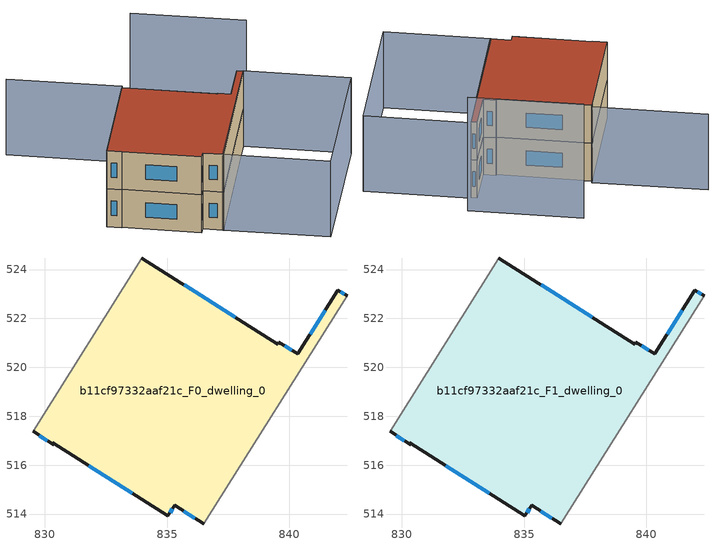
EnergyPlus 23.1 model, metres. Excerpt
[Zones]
b11cf97332aaf21c_F0_dwelling_0
 floor ground (EU_floor_Construction): 841.98,523.15 842.35,522.92 836.49,513.59 835.3,514.35 835.03,513.92 830.33,516.91 830.36,516.83 829.51,517.38 833.97,524.47 839.52,520.95 839.57,521.03 840.33,520.55 z0
 wall outside (EU_wall_Construction): 842.35,522.92 841.98,523.15 840.33,520.55 839.57,521.03 839.52,520.95 833.97,524.47 / 830.33,516.91 835.03,513.92 835.3,514.35 836.49,513.59 / 830.33,516.91 830.36,516.83 / 829.51,517.38 830.36,516.83 z0:3
 wall adiabatic (EU_wall_Construction): 836.49,513.59 842.35,522.92 / 833.97,524.47 829.51,517.38 z0:3
 window (EU_Window_Construction): 837.79,522.05 835.7,523.37 / 840.09,520.7 839.81,520.88 / 841.47,522.34 840.84,521.36 / 842.24,522.99 842.1,523.08 / 835.67,514.11 836.12,513.83 / 835.11,514.06 835.22,514.22 / 831.79,515.98 833.57,514.85 / 829.78,517.21 830.1,517 z0.93:2.07
b11cf97332aaf21c_F1_dwelling_0
 floor to b11cf97332aaf21c_F0_dwelling_0 (EU_floor_Construction): 841.98,523.15 842.35,522.92 836.49,513.59 835.3,514.35 835.03,513.92 830.33,516.91 830.36,516.83 829.51,517.38 833.97,524.47 839.52,520.95 839.57,521.03 840.33,520.55 z3
 wall outside (EU_wall_Construction): 842.35,522.92 841.98,523.15 840.33,520.55 839.57,521.03 839.52,520.95 833.97,524.47 / 830.33,516.91 835.03,513.92 835.3,514.35 836.49,513.59 / 830.33,516.91 830.36,516.83 / 829.51,517.38 830.36,516.83 z3:6
 wall adiabatic (EU_wall_Construction): 836.49,513.59 842.35,522.92 / 833.97,524.47 829.51,517.38 z3:6
 window (EU_Window_Construction): 837.79,522.05 835.7,523.37 / 840.09,520.7 839.81,520.88 / 841.47,522.34 840.84,521.36 / 842.24,522.99 842.1,523.08 / 835.67,514.11 836.12,513.83 / 835.11,514.06 835.22,514.22 / 831.79,515.98 833.57,514.85 / 829.78,517.21 830.1,517 z3.93:5.07
 roof outside (EU_roof_Construction): 836.49,513.59 842.35,522.92 841.98,523.15 840.33,520.55 839.57,521.03 839.52,520.95 833.97,524.47 829.51,517.38 830.36,516.83 830.33,516.91 835.03,513.92 835.3,514.35 z6
shading: 827.36,528.85 834.08,524.61 / 834.08,524.61 829.51,517.37 / 848.62,519.04 842.69,509.67 / 842.69,509.67 836.46,513.62 / 836.46,513.62 842.4,522.99 / 842.4,522.99 848.62,519.04 z0:6; 843.28,524.39 836.57,528.6 z0:9
[Building]
EU S2 Campaign: North Axis=0; Terrain=City; Solar Distribution=FullExterior
[Site:Location]
Montreal-Trudeau.Intl.AP: Latitude=45.4667; Longitude=-73.75; Time Zone=-5; Elevation=36
[SizingPeriod:WeatherFileDays]
AnnualSizingPeriod: Begin Month=1; Begin Day of Month=1; End Month=12; End Day of Month=31; Day of Week for Start Day=Monday; Use Weather File Daylight Saving Period=No; Use Weather File Rain and Snow Indicators=No
[MATERIAL]
EU_InternalMass_Material: Roughness=MediumRough; Thickness=0.1; Conductivity=1; Density=1800; Specific Heat=900; Thermal Absorptance=0.9; Solar Absorptance=0.7; Visible Absorptance=0.7
[MATERIAL:NOMASS] Roughness=MediumRough; Thermal Absorptance=0.9; Solar Absorptance=0.7; Visible Absorptance=0.7
Name | Thermal Resistance
EU_wall_NoMass; EU_floor_NoMass | 1.51479
EU_roof_NoMass | 2.84114
[WINDOWMATERIAL:SIMPLEGLAZINGSYSTEM]
EU_Window_SimpleGlazing: UFactor=3.53504; Solar Heat Gain Coefficient=0.8; Visible Transmittance=0.8
[CONSTRUCTION]
EU_wall_Construction: EU_wall_NoMass
EU_roof_Construction: EU_roof_NoMass
EU_floor_Construction: EU_floor_NoMass
EU_Window_Construction: EU_Window_SimpleGlazing
EU_InternalMass_Construction: EU_InternalMass_Material
[ZONE] Type=1; Multiplier=1; Ceiling Height=autocalculate; Volume=200.681; Floor Area=autocalculate; Part of Total Floor Area=Yes
b11cf97332aaf21c_F0_dwelling_0; b11cf97332aaf21c_F1_dwelling_0
[INTERNALMASS] Construction=EU_InternalMass_Construction; Surface Area=66.8939
Name | Zone or ZoneList
b11cf97332aaf21c_F0_dwelling_0_EU_InternalMass | b11cf97332aaf21c_F0_dwelling_0
b11cf97332aaf21c_F1_dwelling_0_EU_InternalMass | b11cf97332aaf21c_F1_dwelling_0
[OTHEREQUIPMENT] Fuel Type=Electricity; Design Level Calculation Method=Watts/Area; Power per Zone Floor Area=1; Fraction Latent=0; Fraction Radiant=0; Fraction Lost=0; Carbon Dioxide Generation Rate=0; EndUse Subcategory=EU_Step8_InternalGains
Name | Zone or ZoneList or Space or SpaceList | Schedule
EU_Step8_InternalGain_b11cf97332aaf21c_F0_dwelling_0_f000 | b11cf97332aaf21c_F0_dwelling_0 | EU_Step8_GainSchedule_b11cf97332aaf21c_F0_dwelling_0_f000
EU_Step8_InternalGain_b11cf97332aaf21c_F1_dwelling_0_f000 | b11cf97332aaf21c_F1_dwelling_0 | EU_Step8_GainSchedule_b11cf97332aaf21c_F1_dwelling_0_f000
[ZONEVENTILATION:DESIGNFLOWRATE] Schedule=EU_AlwaysOn; Design Flow Rate Calculation Method=AirChanges/Hour; Air Changes per Hour=0.775154; Ventilation Type=Natural; Fan Pressure Rise=0; Fan Total Efficiency=1; Constant Term Coefficient=1; Temperature Term Coefficient=0; Velocity Term Coefficient=0; Velocity Squared Term Coefficient=0; Minimum Indoor Temperature=-100; Maximum Indoor Temperature=100; Delta Temperature=-100; Minimum Outdoor Temperature=-100; Maximum Outdoor Temperature=100; Maximum Wind Speed=40
Name | Zone or ZoneList or Space or SpaceList
EU_ConstantAir_b11cf97332aaf21c_F0_dwelling_0 | b11cf97332aaf21c_F0_dwelling_0
EU_ConstantAir_b11cf97332aaf21c_F1_dwelling_0 | b11cf97332aaf21c_F1_dwelling_0
[HVACTEMPLATE:THERMOSTAT] Constant Heating Setpoint=20; Constant Cooling Setpoint=50
EU_HeatOnly_b11cf97332aaf21c_F0_dwelling_0; EU_HeatOnly_b11cf97332aaf21c_F1_dwelling_0
[HVACTEMPLATE:ZONE:IDEALLOADSAIRSYSTEM] System Availability Schedule=EU_AlwaysOn; Maximum Heating Supply Air Temperature=50; Minimum Cooling Supply Air Temperature=13; Maximum Heating Supply Air Humidity Ratio=0.0156; Minimum Cooling Supply Air Humidity Ratio=0.0077; Heating Limit=NoLimit; Cooling Limit=NoLimit; Heating Availability Schedule=EU_AlwaysOn; Cooling Availability Schedule=EU_CoolingOff; Dehumidification Control Type=ConstantSensibleHeatRatio; Cooling Sensible Heat Ratio=0.7; Dehumidification Setpoint=60; Humidification Control Type=None; Humidification Setpoint=30; Outdoor Air Method=None; Outdoor Air Flow Rate per Person=0.00944; Outdoor Air Flow Rate per Zone Floor Area=0; Outdoor Air Flow Rate per Zone=0; Demand Controlled Ventilation Type=None; Outdoor Air Economizer Type=NoEconomizer; Heat Recovery Type=None; Sensible Heat Recovery Effectiveness=0.7; Latent Heat Recovery Effectiveness=0.65
Name | Template Thermostat
b11cf97332aaf21c_F0_dwelling_0 | EU_HeatOnly_b11cf97332aaf21c_F0_dwelling_0
b11cf97332aaf21c_F1_dwelling_0 | EU_HeatOnly_b11cf97332aaf21c_F1_dwelling_0
[SIZING:ZONE] Zone Cooling Design Supply Air Temperature Input Method=SupplyAirTemperature; Zone Cooling Design Supply Air Temperature=13; Zone Heating Design Supply Air Temperature Input Method=SupplyAirTemperature; Zone Heating Design Supply Air Temperature=50; Zone Cooling Design Supply Air Humidity Ratio=0.008; Zone Heating Design Supply Air Humidity Ratio=0.008; Cooling Design Air Flow Method=DesignDay; Cooling Design Air Flow Rate=0; Cooling Minimum Air Flow per Zone Floor Area=0.000762; Cooling Minimum Air Flow=0; Cooling Minimum Air Flow Fraction=0.2; Heating Design Air Flow Method=DesignDay; Heating Design Air Flow Rate=0; Heating Maximum Air Flow per Zone Floor Area=0.002032; Heating Maximum Air Flow=0.141576; Heating Maximum Air Flow Fraction=0.3; Account for Dedicated Outdoor Air System=No; Dedicated Outdoor Air System Control Strategy=NeutralSupplyAir; Dedicated Outdoor Air Low Setpoint Temperature for Design=autosize; Dedicated Outdoor Air High Setpoint Temperature for Design=autosize; Zone Load Sizing Method=Sensible Load Only No Latent Load; Zone Latent Cooling Design Supply Air Humidity Ratio Input Method=HumidityRatioDifference; Zone Cooling Design Supply Air Humidity Ratio Difference=0.005; Zone Latent Heating Design Supply Air Humidity Ratio Input Method=HumidityRatioDifference; Zone Humidification Design Supply Air Humidity Ratio Difference=0.005
b11cf97332aaf21c_F0_dwelling_0; b11cf97332aaf21c_F1_dwelling_0
[SCHEDULE:CONSTANT]
Name | Hourly Value
EU_AlwaysOn | 1
EU_CoolingOff | 0
[SCHEDULE:FILE] Column Number=1; Rows to Skip at Top=0; Number of Hours of Data=8760; Column Separator=Comma; Interpolate to Timestep=No; Minutes per Item=60; Adjust Schedule for Daylight Savings=Yes
Name | File
EU_Step8_GainSchedule_b11cf97332aaf21c_F0_dwelling_0_f000 | ../../schedules/b11cf97332aaf21c/b11cf97332aaf21c_F0_dwelling_0_f000_gain.csv
EU_Step8_GainSchedule_b11cf97332aaf21c_F1_dwelling_0_f000 | ../../schedules/b11cf97332aaf21c/b11cf97332aaf21c_F1_dwelling_0_f000_gain.csv
